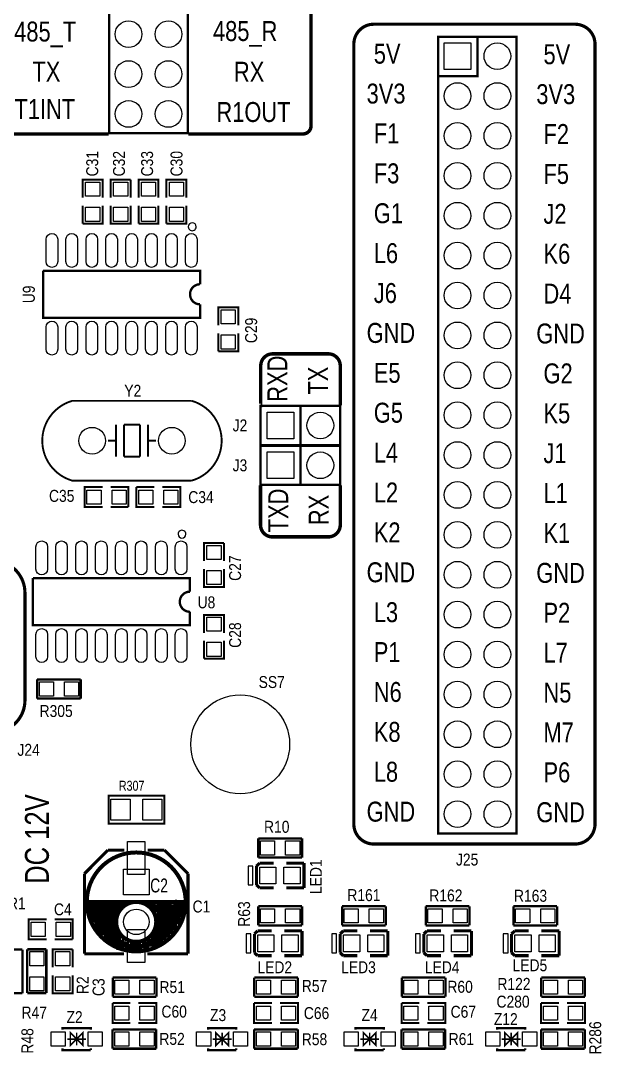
# Model space of a CAD drawing. Extents: x -25 to 204, y -24 to 158.
# Drawn here: x 16 to 53, y 9.5 to 75.3 of the extents above; entities that cross this region are included whole.
import ezdxf
from ezdxf.enums import TextEntityAlignment as Align

# ---------------------------------------------------------------- set-up
doc = ezdxf.new("R2010")
doc.units = 0
for name, color, linetype in [('BG_SILKSCREEN_TOP', 7, 'CONTINUOUS'), ('PG_SILKSCREEN_TOP', 254, 'CONTINUOUS'), ('PIN_SOLDERMASK_TOP', 92, 'CONTINUOUS'), ('RD_SILKSCREEN_TOP', 7, 'CONTINUOUS')]:
    doc.layers.add(name, color=color, linetype=linetype)

msp = doc.modelspace()

# ---------------------------------------------------------------- linework, layer by layer
at = {"layer": 'BG_SILKSCREEN_TOP'}
for points, const_width in [([(21.597595, 78.204593), (14.293291, 78.204593, 0.414184), (13.785291, 77.696593), (13.785291, 68.552593, 0.414204), (14.293291, 68.044593), (21.597595, 68.044593)], 0.219989), ([(26.677595, 78.204593), (33.981898, 78.204593, -0.414204), (34.489898, 77.696593), (34.489898, 68.552593, -0.414223), (33.981898, 68.044593), (26.677595, 68.044593)], 0.219989), ([(38.488595, 75.029593, 0.414206), (37.218595, 73.759593)], 0.2032), ([(52.585595, 73.759593, 0.414214), (51.315595, 75.029593)], 0.2032), ([(37.218595, 73.759593), (37.218595, 24.102593, 0.414214), (38.488595, 22.832593), (42.552595, 22.832593)], 0.2032), ([(42.552595, 22.832593), (51.315595, 22.832593, 0.414221), (52.585595, 24.102593), (52.585595, 73.759593)], 0.2032), ([(31.274004, 50.754788), (31.287491, 50.754788), (31.287491, 53.280107, -0.414207), (32.049491, 54.042107), (35.592004, 54.042107, -0.414201), (36.354004, 53.280107), (36.354004, 50.754788)], 0.219989), ([(31.274004, 45.674788), (31.274004, 43.149495, 0.414207), (32.036004, 42.387495), (35.592004, 42.387495, 0.414207), (36.354004, 43.149495), (36.354004, 45.674788)], 0.219989), ([(14.231595, 40.866593, -0.414214), (16.263595, 38.834593)], 0.2032), ([(16.263595, 38.834593), (16.263595, 31.976593, -0.414218), (14.231595, 29.944593)], 0.2032)]:
    msp.add_lwpolyline(points, format="xyb", dxfattribs=dict(at, const_width=const_width))
at = {"layer": 'BG_SILKSCREEN_TOP', "const_width": 0.2032}
msp.add_lwpolyline([(51.315595, 75.029593), (38.488595, 75.029593)], dxfattribs=at)
at = {"layer": 'PG_SILKSCREEN_TOP'}
for points, const_width in [([(26.63759, 78.164588), (26.63759, 68.084598), (21.6376, 68.084598), (21.6376, 78.164588), (26.63759, 78.164588)], 0.150012), ([(45.092595, 74.227588), (45.092595, 71.727593), (42.5926, 71.727593)], 0.150012), ([(47.59259, 74.227588), (47.59259, 23.507598), (42.5926, 23.507598), (42.5926, 74.227588), (47.59259, 74.227588)], 0.150012), ([(19.946595, 63.980593), (19.946595, 65.123593), (21.216595, 65.123593), (21.216595, 63.980593)], 0.127), ([(21.724595, 63.980593), (21.724595, 65.123593), (22.994595, 65.123593)], 0.127), ([(22.994595, 65.123593), (22.994595, 63.980593)], 0.127), ([(23.502595, 63.980593), (23.502595, 65.123593), (24.772595, 65.123593), (24.772595, 63.980593)], 0.127), ([(25.280595, 63.980593), (25.280595, 65.123593), (26.550595, 65.123593), (26.550595, 63.980593)], 0.127), ([(21.216595, 63.472593), (21.216595, 62.329593), (19.946595, 62.329593)], 0.127), ([(19.946595, 62.329593), (19.946595, 63.472593)], 0.127), ([(22.994595, 63.472593), (22.994595, 62.329593), (21.724595, 62.329593), (21.724595, 63.472593)], 0.127), ([(24.772595, 63.472593), (24.772595, 62.329593), (23.502595, 62.329593)], 0.127), ([(23.502595, 62.329593), (23.502595, 63.472593)], 0.127), ([(26.550595, 63.472593), (26.550595, 62.329593), (25.280595, 62.329593)], 0.127), ([(25.280595, 62.329593), (25.280595, 63.472593)], 0.127), ([(27.423085, 58.833791), (27.423085, 59.33379), (17.423105, 59.33379)], 0.150012), ([(28.582595, 55.852593), (28.582595, 56.995593), (29.852595, 56.995593), (29.852595, 55.852593)], 0.127), ([(29.852595, 55.344593), (29.852595, 54.201593), (28.582595, 54.201593)], 0.127), ([(28.582595, 54.201593), (28.582595, 55.344593)], 0.127), ([(26.892199, 51.049911), (19.272199, 51.049911)], 0.119888), ([(31.274004, 50.734798), (36.354004, 50.734798), (36.354004, 48.234778), (31.274004, 48.234778), (31.274004, 50.734798)], 0.150012), ([(33.814004, 50.734798), (33.814004, 48.234778)], 0.150012), ([(22.066199, 47.493911), (22.066199, 49.525911)], 0.119888), ([(23.590199, 49.525911), (22.574199, 49.525911)], 0.119888), ([(22.574199, 49.525911), (22.574199, 47.493911)], 0.119888), ([(23.590199, 47.493911), (23.590199, 49.525911)], 0.119888), ([(24.098199, 47.493911), (24.098199, 49.525911)], 0.119888), ([(22.066199, 48.509911), (21.558199, 48.509911)], 0.119888), ([(24.098199, 48.509911), (24.606199, 48.509911)], 0.119888), ([(31.274004, 48.194798), (36.354004, 48.194798), (36.354004, 45.694778), (31.274004, 45.694778), (31.274004, 48.194798)], 0.150012), ([(33.814004, 48.194798), (33.814004, 45.694778)], 0.150012), ([(22.574199, 47.493911), (23.590199, 47.493911)], 0.119888), ([(26.892199, 45.969911), (19.272199, 45.969911)], 0.119888), ([(21.209305, 44.2849), (20.066305, 44.2849), (20.066305, 45.5549), (21.209305, 45.5549)], 0.127), ([(21.717305, 45.5549), (22.860305, 45.5549), (22.860305, 44.2849)], 0.127), ([(24.511305, 44.2849), (23.368305, 44.2849), (23.368305, 45.5549)], 0.127), ([(23.368305, 45.5549), (24.511305, 45.5549)], 0.127), ([(25.019305, 45.5549), (26.162305, 45.5549), (26.162305, 44.2849), (25.019305, 44.2849)], 0.127), ([(22.860305, 44.2849), (21.717305, 44.2849)], 0.127), ([(27.675307, 40.850312), (27.675307, 41.993312), (28.945307, 41.993312)], 0.127), ([(28.945307, 41.993312), (28.945307, 40.850312)], 0.127), ([(28.945307, 40.342312), (28.945307, 39.199312), (27.675307, 39.199312), (27.675307, 40.342312)], 0.127), ([(26.769797, 39.25951), (26.769797, 39.759509), (16.769817, 39.759509)], 0.150012), ([(27.675307, 36.278312), (27.675307, 37.421312), (28.945307, 37.421312), (28.945307, 36.278312)], 0.127), ([(28.945307, 35.770312), (28.945307, 34.627312), (27.675307, 34.627312)], 0.127), ([(27.675307, 34.627312), (27.675307, 35.770312)], 0.127), ([(17.034307, 32.089598), (17.034307, 33.308798)], 0.1524), ([(17.034307, 33.308798), (19.815607, 33.308798)], 0.1524), ([(19.815607, 33.308798), (19.815607, 32.089598)], 0.1524), ([(19.815607, 32.089598), (17.034307, 32.089598)], 0.1524), ([(21.59, 25.908), (25.146, 25.908), (25.146, 24.13), (21.59, 24.13), (21.59, 25.908)], 0.127), ([(31.135295, 23.188193), (33.916595, 23.188193)], 0.1524), ([(31.135295, 21.968993), (31.135295, 23.188193)], 0.1524), ([(33.916595, 23.188193), (33.916595, 21.968993)], 0.1524), ([(21.555202, 22.444989), (20.055307, 20.945094)], 0.199898), ([(22.5933, 22.444989), (21.555202, 22.444989)], 0.199898), ([(25.155398, 22.444989), (24.0919, 22.444989)], 0.199898), ([(26.655293, 20.945094), (25.155398, 22.444989)], 0.199898), ([(31.212003, 21.617889), (31.011901, 21.4249)], 0.199898), ([(33.916595, 21.968993), (31.135295, 21.968993)], 0.1524), ([(32.112001, 21.617889), (31.212003, 21.617889)], 0.199898), ([(32.911999, 21.617889), (34.046897, 21.617889)], 0.199898), ([(34.046897, 21.617889), (34.046897, 20.038111)], 0.199898), ([(20.055307, 20.945094), (20.055307, 15.845003)], 0.199898), ([(26.655293, 15.845003), (26.655293, 20.945094)], 0.199898), ([(31.011901, 21.4249), (31.011901, 20.2311)], 0.199898), ([(31.011901, 20.2311), (31.212003, 20.038111)], 0.199898), ([(31.212003, 20.038111), (32.112001, 20.038111)], 0.199898), ([(34.046897, 20.038111), (32.911999, 20.038111)], 0.199898), ([(26.485291, 19.144996), (20.205294, 19.144996)], 0.254), ([(20.405293, 18.374995), (20.565288, 18.374995), (20.565288, 19.144996), (20.405293, 19.144996), (20.405293, 18.374995)], 0.254), ([(20.6153, 19.144996), (20.565288, 19.144996), (20.565288, 17.815001)], 0.254), ([(20.8153, 19.125006), (20.8153, 17.294987)], 0.254), ([(21.0693, 19.144996), (21.0693, 17.085005), (21.0153, 17.085005)], 0.254), ([(21.3233, 19.017996), (21.3233, 16.885006), (21.275294, 16.885006)], 0.254), ([(21.5773, 19.017996), (21.5773, 16.694988), (21.425306, 16.694988)], 0.254), ([(21.8313, 19.017996), (21.8313, 16.494989), (21.705291, 16.494989)], 0.254), ([(22.0853, 19.144996), (22.0853, 16.494989), (21.8313, 16.494989)], 0.254), ([(22.3393, 19.144996), (22.3393, 18.636996)], 0.254), ([(22.5933, 19.144996), (22.5933, 18.890996)], 0.254), ([(24.2443, 19.017996), (24.2443, 18.890996)], 0.254), ([(24.3713, 19.017996), (24.3713, 18.636996)], 0.254), ([(24.5983, 19.112001), (24.593296, 19.112001), (24.593296, 18.493003)], 0.254), ([(24.765305, 19.134988), (24.775312, 19.134988), (24.775312, 16.385007)], 0.254), ([(24.985294, 19.144996), (24.955297, 19.144996), (24.955297, 16.534994)], 0.254), ([(25.165304, 19.144996), (25.175312, 19.144996), (25.175312, 16.694988)], 0.254), ([(25.415291, 19.144996), (25.395301, 19.144996), (25.395301, 16.874998)], 0.254), ([(25.61529, 19.125006), (25.605308, 19.125006), (25.605308, 17.104995)], 0.254), ([(25.81529, 19.155004), (25.835305, 19.155004), (25.835305, 17.345)], 0.254), ([(26.055295, 19.114999), (26.055295, 17.715001)], 0.254), ([(26.485291, 19.144996), (26.255294, 19.144996), (26.255294, 18.144998)], 0.254), ([(31.135295, 18.870193), (33.916595, 18.870193)], 0.1524), ([(31.135295, 17.650993), (31.135295, 18.870193)], 0.1524), ([(33.916595, 18.870193), (33.916595, 17.650993)], 0.1524), ([(36.469295, 18.870193), (39.250595, 18.870193)], 0.1524), ([(36.469295, 17.650993), (36.469295, 18.870193)], 0.1524), ([(39.250595, 18.870193), (39.250595, 17.650993)], 0.1524), ([(41.803295, 18.870193), (44.584595, 18.870193)], 0.1524), ([(41.803295, 17.650993), (41.803295, 18.870193)], 0.1524), ([(44.584595, 18.870193), (44.584595, 17.650993)], 0.1524), ([(47.391295, 18.870193), (50.172595, 18.870193)], 0.1524), ([(47.391295, 17.650993), (47.391295, 18.870193)], 0.1524), ([(50.172595, 18.870193), (50.172595, 17.650993)], 0.1524), ([(17.653, 16.764), (16.51, 16.764), (16.51, 18.034), (17.653, 18.034)], 0.127), ([(18.161, 18.034), (19.304, 18.034), (19.304, 16.764)], 0.127), ([(22.395307, 16.845001), (22.325305, 16.845001), (22.325305, 16.204997), (22.2123, 16.204997), (22.2123, 17.112996)], 0.254), ([(24.533301, 17.250994), (24.563299, 17.250994), (24.563299, 16.331006)], 0.254), ([(31.085003, 17.299889), (30.884901, 17.1069)], 0.199898), ([(30.884901, 17.1069), (30.884901, 15.9131)], 0.199898), ([(31.985001, 17.299889), (31.085003, 17.299889)], 0.199898), ([(33.916595, 17.650993), (31.135295, 17.650993)], 0.1524), ([(32.784999, 17.299889), (33.919897, 17.299889)], 0.199898), ([(33.919897, 17.299889), (33.919897, 15.720111)], 0.199898), ([(36.546003, 17.299889), (36.345901, 17.1069)], 0.199898), ([(36.345901, 17.1069), (36.345901, 15.9131)], 0.199898), ([(39.250595, 17.650993), (36.469295, 17.650993)], 0.1524), ([(37.446001, 17.299889), (36.546003, 17.299889)], 0.199898), ([(38.245999, 17.299889), (39.380897, 17.299889)], 0.199898), ([(39.380897, 17.299889), (39.380897, 15.720111)], 0.199898), ([(41.880003, 17.299889), (41.679901, 17.1069)], 0.199898), ([(41.679901, 17.1069), (41.679901, 15.9131)], 0.199898), ([(44.584595, 17.650993), (41.803295, 17.650993)], 0.1524), ([(42.780001, 17.299889), (41.880003, 17.299889)], 0.199898), ([(43.579999, 17.299889), (44.714897, 17.299889)], 0.199898), ([(44.714897, 17.299889), (44.714897, 15.720111)], 0.199898), ([(47.468003, 17.299889), (47.267901, 17.1069)], 0.199898), ([(47.267901, 17.1069), (47.267901, 15.9131)], 0.199898), ([(50.172595, 17.650993), (47.391295, 17.650993)], 0.1524), ([(48.368001, 17.299889), (47.468003, 17.299889)], 0.199898), ([(49.167999, 17.299889), (50.302897, 17.299889)], 0.199898), ([(50.302897, 17.299889), (50.302897, 15.720111)], 0.199898), ([(19.304, 16.764), (18.161, 16.764)], 0.127), ([(22.605289, 16.764991), (22.575291, 16.764991), (22.575291, 16.234994)], 0.254), ([(22.755301, 16.724986), (22.765309, 16.724986), (22.765309, 16.154984)], 0.254), ([(22.965308, 16.615004), (22.975291, 16.615004), (22.975291, 16.124987)], 0.254), ([(23.685297, 16.594988), (23.605312, 16.594988), (23.605312, 16.104997)], 0.254), ([(23.844301, 16.667988), (23.844301, 16.164992)], 0.254), ([(24.045291, 16.772992), (24.07031, 16.772992), (24.07031, 16.194989)], 0.254), ([(24.287302, 16.913987), (24.312296, 16.913987), (24.312296, 16.291001)], 0.254), ([(14.884349, 16.1163), (16.103549, 16.1163)], 0.1524), ([(16.103549, 16.1163), (16.103549, 13.335)], 0.1524), ([(16.408451, 13.3477), (16.408451, 16.129)], 0.1524), ([(16.408451, 16.129), (17.627651, 16.129)], 0.1524), ([(17.627651, 16.129), (17.627651, 13.3477)], 0.1524), ([(18.034, 14.986), (18.034, 16.129), (19.304, 16.129)], 0.127), ([(19.304, 16.129), (19.304, 14.986)], 0.127), ([(20.055307, 15.845003), (22.5679, 15.845003)], 0.199898), ([(24.0665, 15.845003), (26.655293, 15.845003)], 0.199898), ([(30.884901, 15.9131), (31.085003, 15.720111)], 0.199898), ([(31.085003, 15.720111), (31.985001, 15.720111)], 0.199898), ([(33.919897, 15.720111), (32.784999, 15.720111)], 0.199898), ([(36.345901, 15.9131), (36.546003, 15.720111)], 0.199898), ([(36.546003, 15.720111), (37.446001, 15.720111)], 0.199898), ([(39.380897, 15.720111), (38.245999, 15.720111)], 0.199898), ([(41.679901, 15.9131), (41.880003, 15.720111)], 0.199898), ([(41.880003, 15.720111), (42.780001, 15.720111)], 0.199898), ([(44.714897, 15.720111), (43.579999, 15.720111)], 0.199898), ([(47.267901, 15.9131), (47.468003, 15.720111)], 0.199898), ([(47.468003, 15.720111), (48.368001, 15.720111)], 0.199898), ([(50.302897, 15.720111), (49.167999, 15.720111)], 0.199898), ([(19.304, 14.478), (19.304, 13.335), (18.034, 13.335), (18.034, 14.478)], 0.127), ([(21.8567, 14.325549), (24.638, 14.325549)], 0.1524), ([(21.8567, 13.106349), (21.8567, 14.325549)], 0.1524), ([(24.638, 14.325549), (24.638, 13.106349)], 0.1524), ([(30.8737, 14.325625), (33.655, 14.325625)], 0.1524), ([(30.8737, 13.106425), (30.8737, 14.325625)], 0.1524), ([(33.655, 14.325625), (33.655, 13.106425)], 0.1524), ([(40.271725, 14.325549), (43.053025, 14.325549)], 0.1524), ([(40.271725, 13.106349), (40.271725, 14.325549)], 0.1524), ([(43.053025, 14.325549), (43.053025, 13.106349)], 0.1524), ([(49.1617, 14.325549), (51.943, 14.325549)], 0.1524), ([(49.1617, 13.106349), (49.1617, 14.325549)], 0.1524), ([(51.943, 14.325549), (51.943, 13.106349)], 0.1524), ([(16.103549, 13.335), (14.884349, 13.335)], 0.1524), ([(17.627651, 13.3477), (16.408451, 13.3477)], 0.1524), ([(24.638, 13.106349), (21.8567, 13.106349)], 0.1524), ([(33.655, 13.106425), (30.8737, 13.106425)], 0.1524), ([(43.053025, 13.106349), (40.271725, 13.106349)], 0.1524), ([(51.943, 13.106349), (49.1617, 13.106349)], 0.1524), ([(22.987, 11.43), (21.844, 11.43), (21.844, 12.7)], 0.127), ([(21.844, 12.7), (22.987, 12.7)], 0.127), ([(23.495, 12.7), (24.638, 12.7), (24.638, 11.43), (23.495, 11.43)], 0.127), ([(32.004, 11.43), (30.861, 11.43), (30.861, 12.7)], 0.127), ([(30.861, 12.7), (32.004, 12.7)], 0.127), ([(32.512, 12.7), (33.655, 12.7), (33.655, 11.43), (32.512, 11.43)], 0.127), ([(41.402, 11.43), (40.259, 11.43), (40.259, 12.7)], 0.127), ([(40.259, 12.7), (41.402, 12.7)], 0.127), ([(41.91, 12.7), (43.053, 12.7), (43.053, 11.43), (41.91, 11.43)], 0.127), ([(50.292, 11.43), (49.149, 11.43), (49.149, 12.7)], 0.127), ([(49.149, 12.7), (50.292, 12.7)], 0.127), ([(50.8, 12.7), (51.943, 12.7), (51.943, 11.43), (50.8, 11.43)], 0.127), ([(20.457998, 11.013999), (20.457998, 11.113999), (18.658002, 11.113999), (18.658002, 11.013999)], 0.150012), ([(29.728998, 11.013999), (29.728998, 11.113999), (27.929002, 11.113999), (27.929002, 11.013999)], 0.150012), ([(39.126998, 11.013999), (39.126998, 11.113999), (37.327002, 11.113999), (37.327002, 11.013999)], 0.150012), ([(48.143998, 11.013999), (48.143998, 11.113999), (46.344002, 11.113999), (46.344002, 11.013999)], 0.150012), ([(19.558, 10.414), (19.957999, 10.813999), (19.957999, 10.014001), (19.558, 10.414), (19.158001, 10.014001), (19.158001, 10.813999), (19.558, 10.414)], 0.1), ([(19.558, 10.813999), (19.558, 10.014001)], 0.1), ([(21.844, 9.804451), (21.844, 11.023651)], 0.1524), ([(21.844, 11.023651), (24.6253, 11.023651)], 0.1524), ([(24.6253, 11.023651), (24.6253, 9.804451)], 0.1524), ([(28.829, 10.414), (29.228999, 10.813999), (29.228999, 10.014001), (28.829, 10.414), (28.429001, 10.014001), (28.429001, 10.813999), (28.829, 10.414)], 0.1), ([(28.829, 10.813999), (28.829, 10.014001)], 0.1), ([(30.861, 9.804349), (30.861, 11.023549)], 0.1524), ([(30.861, 11.023549), (33.6423, 11.023549)], 0.1524), ([(33.6423, 11.023549), (33.6423, 9.804349)], 0.1524), ([(38.227, 10.414), (38.626999, 10.813999), (38.626999, 10.014001), (38.227, 10.414), (37.827001, 10.014001), (37.827001, 10.813999), (38.227, 10.414)], 0.1), ([(38.227, 10.813999), (38.227, 10.014001)], 0.1), ([(40.259, 9.804349), (40.259, 11.023549)], 0.1524), ([(40.259, 11.023549), (43.0403, 11.023549)], 0.1524), ([(43.0403, 11.023549), (43.0403, 9.804349)], 0.1524), ([(47.244, 10.414), (47.643999, 10.813999), (47.643999, 10.014001), (47.244, 10.414), (46.844001, 10.014001), (46.844001, 10.813999), (47.244, 10.414)], 0.1), ([(47.244, 10.813999), (47.244, 10.014001)], 0.1), ([(49.149, 9.804451), (49.149, 11.023651)], 0.1524), ([(49.149, 11.023651), (51.9303, 11.023651)], 0.1524), ([(51.9303, 11.023651), (51.9303, 9.804451)], 0.1524), ([(20.457998, 9.714001), (18.658002, 9.714001), (18.658002, 9.814001)], 0.150012), ([(20.157999, 10.414), (18.958001, 10.414)], 0.1), ([(20.457998, 9.714001), (20.457998, 9.814001)], 0.150012), ([(24.6253, 9.804451), (21.844, 9.804451)], 0.1524), ([(29.728998, 9.714001), (27.929002, 9.714001), (27.929002, 9.814001)], 0.150012), ([(29.428999, 10.414), (28.229001, 10.414)], 0.1), ([(29.728998, 9.714001), (29.728998, 9.814001)], 0.150012), ([(33.6423, 9.804349), (30.861, 9.804349)], 0.1524), ([(39.126998, 9.714001), (37.327002, 9.714001), (37.327002, 9.814001)], 0.150012), ([(38.826999, 10.414), (37.627001, 10.414)], 0.1), ([(39.126998, 9.714001), (39.126998, 9.814001)], 0.150012), ([(43.0403, 9.804349), (40.259, 9.804349)], 0.1524), ([(48.143998, 9.714001), (46.344002, 9.714001), (46.344002, 9.814001)], 0.150012), ([(47.843999, 10.414), (46.644001, 10.414)], 0.1), ([(48.143998, 9.714001), (48.143998, 9.814001)], 0.150012), ([(51.9303, 9.804451), (49.149, 9.804451)], 0.1524)]:
    msp.add_lwpolyline(points, dxfattribs=dict(at, const_width=const_width))
for points in [[(27.173098, 62.133785, 1), (26.673091, 62.133802, 1)], [(26.51981, 42.559503, 1), (26.019803, 42.559521, 1)]]:
    msp.add_lwpolyline(points, format="xyb", close=True, dxfattribs=at)
for points, const_width in [([(17.423105, 59.33379), (17.423105, 56.333796), (27.423085, 56.333796), (27.423085, 57.193688, -0.999984), (27.423085, 58.473899), (27.423085, 58.833791)], 0.150012), ([(19.272199, 51.049911, 0.75012), (19.272199, 45.969911)], 0.119888), ([(26.892199, 45.969911, 0.75012), (26.892199, 51.049911)], 0.119888), ([(16.769817, 39.759509), (16.769817, 36.759515), (26.769797, 36.759515), (26.769797, 37.619407, -0.999984), (26.769797, 38.899617), (26.769797, 39.25951)], 0.150012), ([(26.505306, 19.144996, 1), (20.205294, 19.144996, 1), (26.505306, 19.144996)], 0.254), ([(23.3553, 19.144996, 1.00521), (23.3553, 16.604996), (23.3553, 16.064992), (23.185298, 16.064992), (23.185298, 16.554983)], 0.254), ([(23.3553, 16.604996, 1), (23.3553, 19.144996)], 0.254)]:
    msp.add_lwpolyline(points, format="xyb", dxfattribs=dict(at, const_width=const_width))
for points in [[(30.787111, 21.427897), (30.486909, 21.427897), (30.486909, 20.228103), (30.787111, 20.228103)], [(30.660111, 17.109897), (30.359909, 17.109897), (30.359909, 15.910103), (30.660111, 15.910103)], [(36.121111, 17.109897), (35.820909, 17.109897), (35.820909, 15.910103), (36.121111, 15.910103)], [(41.455111, 17.109897), (41.154909, 17.109897), (41.154909, 15.910103), (41.455111, 15.910103)], [(47.043111, 17.109897), (46.742909, 17.109897), (46.742909, 15.910103), (47.043111, 15.910103)]]:
    msp.add_lwpolyline(points, close=True, dxfattribs=at)
at = {"layer": 'PIN_SOLDERMASK_TOP'}
for points in [[(42.972596, 73.847592), (44.672593, 73.847592), (44.672593, 72.147595), (42.972596, 72.147595)], [(21.031543, 64.076745), (20.131646, 64.076745), (20.131646, 64.976642), (21.031543, 64.976642)], [(21.909646, 64.976642), (22.809543, 64.976642), (22.809543, 64.076745), (21.909646, 64.076745)], [(24.587543, 64.076745), (23.687646, 64.076745), (23.687646, 64.976642), (24.587543, 64.976642)], [(26.365543, 64.076745), (25.465646, 64.076745), (25.465646, 64.976642), (26.365543, 64.976642)], [(21.031543, 62.476545), (20.131646, 62.476545), (20.131646, 63.376442), (21.031543, 63.376442)], [(21.909646, 63.376442), (22.809543, 63.376442), (22.809543, 62.476545), (21.909646, 62.476545)], [(24.587543, 62.476545), (23.687646, 62.476545), (23.687646, 63.376442), (24.587543, 63.376442)], [(26.365543, 62.476545), (25.465646, 62.476545), (25.465646, 63.376442), (26.365543, 63.376442)], [(29.667543, 55.948745), (28.767646, 55.948745), (28.767646, 56.848642), (29.667543, 56.848642)], [(29.667543, 54.348545), (28.767646, 54.348545), (28.767646, 55.248442), (29.667543, 55.248442)], [(31.693993, 48.634777), (31.693993, 50.334774), (33.39399, 50.334774), (33.39399, 48.634777)], [(31.693993, 46.094777), (31.693993, 47.794774), (33.39399, 47.794774), (33.39399, 46.094777)], [(21.113153, 45.369848), (21.113153, 44.469952), (20.213256, 44.469952), (20.213256, 45.369848)], [(22.713353, 45.369848), (22.713353, 44.469952), (21.813457, 44.469952), (21.813457, 45.369848)], [(23.515244, 44.469939), (23.515244, 45.369836), (24.41514, 45.369836), (24.41514, 44.469939)], [(25.115444, 44.469939), (25.115444, 45.369836), (26.01534, 45.369836), (26.01534, 44.469939)], [(27.860358, 41.84636), (28.760255, 41.84636), (28.760255, 40.946464), (27.860358, 40.946464)], [(27.860358, 40.24616), (28.760255, 40.24616), (28.760255, 39.346264), (27.860358, 39.346264)], [(28.760255, 36.374464), (27.860358, 36.374464), (27.860358, 37.27436), (28.760255, 37.27436)], [(28.760255, 34.774264), (27.860358, 34.774264), (27.860358, 35.67416), (28.760255, 35.67416)], [(18.081155, 33.149146), (18.081155, 32.24925), (17.181258, 32.24925), (17.181258, 33.149146)], [(19.681355, 33.149146), (19.681355, 32.24925), (18.781458, 32.24925), (18.781458, 33.149146)], [(21.7424, 24.3459), (21.7424, 25.6921), (22.9616, 25.6921), (22.9616, 24.3459)], [(23.7744, 24.3459), (23.7744, 25.6921), (24.9936, 25.6921), (24.9936, 24.3459)], [(31.269534, 22.128632), (31.269534, 23.028529), (32.16943, 23.028529), (32.16943, 22.128632)], [(32.869734, 22.128632), (32.869734, 23.028529), (33.76963, 23.028529), (33.76963, 22.128632)], [(22.804501, 20.894294), (22.804501, 22.99589), (23.906099, 22.99589), (23.906099, 20.894294)], [(22.5425, 19.602196), (22.5425, 21.227796), (24.1681, 21.227796), (24.1681, 19.602196)], [(32.256895, 21.368004), (32.256895, 20.287996), (31.2269, 20.287996), (31.2269, 21.368004)], [(33.796897, 21.368004), (33.796897, 20.287996), (32.766902, 20.287996), (32.766902, 21.368004)], [(31.269534, 17.810632), (31.269534, 18.710529), (32.16943, 18.710529), (32.16943, 17.810632)], [(32.869734, 17.810632), (32.869734, 18.710529), (33.76963, 18.710529), (33.76963, 17.810632)], [(36.603534, 17.810632), (36.603534, 18.710529), (37.50343, 18.710529), (37.50343, 17.810632)], [(38.203734, 17.810632), (38.203734, 18.710529), (39.10363, 18.710529), (39.10363, 17.810632)], [(41.937534, 17.810632), (41.937534, 18.710529), (42.83743, 18.710529), (42.83743, 17.810632)], [(43.537734, 17.810632), (43.537734, 18.710529), (44.43763, 18.710529), (44.43763, 17.810632)], [(47.525534, 17.810632), (47.525534, 18.710529), (48.42543, 18.710529), (48.42543, 17.810632)], [(49.125734, 17.810632), (49.125734, 18.710529), (50.02563, 18.710529), (50.02563, 17.810632)], [(17.556848, 17.848948), (17.556848, 16.949052), (16.656952, 16.949052), (16.656952, 17.848948)], [(19.157048, 17.848948), (19.157048, 16.949052), (18.257152, 16.949052), (18.257152, 17.848948)], [(22.804501, 15.294102), (22.804501, 17.395698), (23.906099, 17.395698), (23.906099, 15.294102)], [(32.129895, 17.050004), (32.129895, 15.969996), (31.0999, 15.969996), (31.0999, 17.050004)], [(33.669897, 17.050004), (33.669897, 15.969996), (32.639902, 15.969996), (32.639902, 17.050004)], [(37.590895, 17.050004), (37.590895, 15.969996), (36.5609, 15.969996), (36.5609, 17.050004)], [(39.130897, 17.050004), (39.130897, 15.969996), (38.100902, 15.969996), (38.100902, 17.050004)], [(42.924895, 17.050004), (42.924895, 15.969996), (41.8949, 15.969996), (41.8949, 17.050004)], [(44.464897, 17.050004), (44.464897, 15.969996), (43.434902, 15.969996), (43.434902, 17.050004)], [(48.512895, 17.050004), (48.512895, 15.969996), (47.4829, 15.969996), (47.4829, 17.050004)], [(50.052897, 17.050004), (50.052897, 15.969996), (49.022902, 15.969996), (49.022902, 17.050004)], [(17.467999, 15.082152), (16.568102, 15.082152), (16.568102, 15.982048), (17.467999, 15.982048)], [(18.219052, 15.982048), (19.118948, 15.982048), (19.118948, 15.082152), (18.219052, 15.082152)], [(17.467999, 13.481952), (16.568102, 13.481952), (16.568102, 14.381848), (17.467999, 14.381848)], [(18.219052, 14.381848), (19.118948, 14.381848), (19.118948, 13.481952), (18.219052, 13.481952)], [(21.990939, 13.265988), (21.990939, 14.165885), (22.890836, 14.165885), (22.890836, 13.265988)], [(23.591139, 13.265988), (23.591139, 14.165885), (24.491036, 14.165885), (24.491036, 13.265988)], [(31.007939, 13.266064), (31.007939, 14.165961), (31.907836, 14.165961), (31.907836, 13.266064)], [(32.608139, 13.266064), (32.608139, 14.165961), (33.508036, 14.165961), (33.508036, 13.266064)], [(40.405964, 13.265988), (40.405964, 14.165885), (41.305861, 14.165885), (41.305861, 13.265988)], [(42.006164, 13.265988), (42.006164, 14.165885), (42.906061, 14.165885), (42.906061, 13.265988)], [(49.295939, 13.265988), (49.295939, 14.165885), (50.195836, 14.165885), (50.195836, 13.265988)], [(50.896139, 13.265988), (50.896139, 14.165885), (51.796036, 14.165885), (51.796036, 13.265988)], [(21.990939, 11.615039), (21.990939, 12.514936), (22.890836, 12.514936), (22.890836, 11.615039)], [(23.591139, 11.615039), (23.591139, 12.514936), (24.491036, 12.514936), (24.491036, 11.615039)], [(31.007939, 11.615039), (31.007939, 12.514936), (31.907836, 12.514936), (31.907836, 11.615039)], [(32.608139, 11.615039), (32.608139, 12.514936), (33.508036, 12.514936), (33.508036, 11.615039)], [(40.405939, 11.615039), (40.405939, 12.514936), (41.305836, 12.514936), (41.305836, 11.615039)], [(42.006139, 11.615039), (42.006139, 12.514936), (42.906036, 12.514936), (42.906036, 11.615039)], [(49.295939, 11.615039), (49.295939, 12.514936), (50.195836, 12.514936), (50.195836, 11.615039)], [(50.896139, 11.615039), (50.896139, 12.514936), (51.796036, 12.514936), (51.796036, 11.615039)], [(18.832995, 10.863999), (18.832995, 9.964001), (17.932997, 9.964001), (17.932997, 10.863999)], [(21.183003, 10.863999), (21.183003, 9.964001), (20.283005, 9.964001), (20.283005, 10.863999)], [(22.890848, 10.863999), (22.890848, 9.964103), (21.990952, 9.964103), (21.990952, 10.863999)], [(24.491048, 10.863999), (24.491048, 9.964103), (23.591152, 9.964103), (23.591152, 10.863999)], [(28.103995, 10.863999), (28.103995, 9.964001), (27.203997, 9.964001), (27.203997, 10.863999)], [(30.454003, 10.863999), (30.454003, 9.964001), (29.554005, 9.964001), (29.554005, 10.863999)], [(31.907848, 10.863897), (31.907848, 9.964001), (31.007952, 9.964001), (31.007952, 10.863897)], [(33.508048, 10.863897), (33.508048, 9.964001), (32.608152, 9.964001), (32.608152, 10.863897)], [(37.501995, 10.863999), (37.501995, 9.964001), (36.601997, 9.964001), (36.601997, 10.863999)], [(39.852003, 10.863999), (39.852003, 9.964001), (38.952005, 9.964001), (38.952005, 10.863999)], [(41.305848, 10.863897), (41.305848, 9.964001), (40.405952, 9.964001), (40.405952, 10.863897)], [(42.906048, 10.863897), (42.906048, 9.964001), (42.006152, 9.964001), (42.006152, 10.863897)], [(46.518995, 10.863999), (46.518995, 9.964001), (45.618997, 9.964001), (45.618997, 10.863999)], [(48.869003, 10.863999), (48.869003, 9.964001), (47.969005, 9.964001), (47.969005, 10.863999)], [(50.195848, 10.863999), (50.195848, 9.964103), (49.295952, 9.964103), (49.295952, 10.863999)], [(51.796048, 10.863999), (51.796048, 9.964103), (50.896152, 9.964103), (50.896152, 10.863999)]]:
    msp.add_lwpolyline(points, close=True, dxfattribs=at)
for points in [[(17.6149, 59.911488), (17.6149, 61.333888, -1), (18.3515, 61.333888), (18.3515, 59.911488, -1)], [(18.874689, 59.911488), (18.874689, 61.333888, -1), (19.611289, 61.333888), (19.611289, 59.911488, -1)], [(20.1549, 59.911488), (20.1549, 61.333888, -1), (20.8915, 61.333888), (20.8915, 59.911488, -1)], [(21.414689, 59.911488), (21.414689, 61.333888, -1), (22.151289, 61.333888), (22.151289, 59.911488, -1)], [(22.6949, 59.911488), (22.6949, 61.333888, -1), (23.4315, 61.333888), (23.4315, 59.911488, -1)], [(23.954689, 59.911488), (23.954689, 61.333888, -1), (24.691289, 61.333888), (24.691289, 59.911488, -1)], [(25.2349, 59.911488), (25.2349, 61.333888, -1), (25.9715, 61.333888), (25.9715, 59.911488, -1)], [(26.494689, 59.911488), (26.494689, 61.333888, -1), (27.231289, 61.333888), (27.231289, 59.911488, -1)], [(17.6149, 54.333699), (17.6149, 55.756099, -1), (18.3515, 55.756099), (18.3515, 54.333699, -1)], [(18.874689, 54.333699), (18.874689, 55.756099, -1), (19.611289, 55.756099), (19.611289, 54.333699, -1)], [(20.1549, 54.333699), (20.1549, 55.756099, -1), (20.8915, 55.756099), (20.8915, 54.333699, -1)], [(21.414689, 54.333699), (21.414689, 55.756099, -1), (22.151289, 55.756099), (22.151289, 54.333699, -1)], [(22.6949, 54.333699), (22.6949, 55.756099, -1), (23.4315, 55.756099), (23.4315, 54.333699, -1)], [(23.954689, 54.333699), (23.954689, 55.756099, -1), (24.691289, 55.756099), (24.691289, 54.333699, -1)], [(25.2349, 54.333699), (25.2349, 55.756099, -1), (25.9715, 55.756099), (25.9715, 54.333699, -1)], [(26.494689, 54.333699), (26.494689, 55.756099, -1), (27.231289, 55.756099), (27.231289, 54.333699, -1)], [(16.961612, 40.337207), (16.961612, 41.759607, -1), (17.698212, 41.759607), (17.698212, 40.337207, -1)], [(18.221401, 40.337207), (18.221401, 41.759607, -1), (18.958001, 41.759607), (18.958001, 40.337207, -1)], [(19.501612, 40.337207), (19.501612, 41.759607, -1), (20.238212, 41.759607), (20.238212, 40.337207, -1)], [(20.761401, 40.337207), (20.761401, 41.759607, -1), (21.498001, 41.759607), (21.498001, 40.337207, -1)], [(22.041612, 40.337207), (22.041612, 41.759607, -1), (22.778212, 41.759607), (22.778212, 40.337207, -1)], [(23.301401, 40.337207), (23.301401, 41.759607, -1), (24.038001, 41.759607), (24.038001, 40.337207, -1)], [(24.581612, 40.337207), (24.581612, 41.759607, -1), (25.318212, 41.759607), (25.318212, 40.337207, -1)], [(25.841401, 40.337207), (25.841401, 41.759607, -1), (26.578001, 41.759607), (26.578001, 40.337207, -1)], [(16.961612, 34.759417), (16.961612, 36.181817, -1), (17.698212, 36.181817), (17.698212, 34.759417, -1)], [(18.221401, 34.759417), (18.221401, 36.181817, -1), (18.958001, 36.181817), (18.958001, 34.759417, -1)], [(19.501612, 34.759417), (19.501612, 36.181817, -1), (20.238212, 36.181817), (20.238212, 34.759417, -1)], [(20.761401, 34.759417), (20.761401, 36.181817, -1), (21.498001, 36.181817), (21.498001, 34.759417, -1)], [(22.041612, 34.759417), (22.041612, 36.181817, -1), (22.778212, 36.181817), (22.778212, 34.759417, -1)], [(23.301401, 34.759417), (23.301401, 36.181817, -1), (24.038001, 36.181817), (24.038001, 34.759417, -1)], [(24.581612, 34.759417), (24.581612, 36.181817, -1), (25.318212, 36.181817), (25.318212, 34.759417, -1)], [(25.841401, 34.759417), (25.841401, 36.181817, -1), (26.578001, 36.181817), (26.578001, 34.759417, -1)]]:
    msp.add_lwpolyline(points, format="xyb", close=True, dxfattribs=at)
for centre, radius in [((22.867595, 74.394593), 0.849998), ((25.407595, 74.394593), 0.849998), ((46.362595, 72.997593), 0.849998), ((22.867595, 71.854593), 0.849998), ((25.407595, 71.854593), 0.849998), ((43.822595, 70.457593), 0.849998), ((46.362595, 70.457593), 0.849998), ((22.867595, 69.314593), 0.849998), ((25.407595, 69.314593), 0.849998), ((43.822595, 67.917593), 0.849998), ((46.362595, 67.917593), 0.849998), ((43.822595, 65.377593), 0.849998), ((46.362595, 65.377593), 0.849998), ((43.822595, 62.837593), 0.849998), ((46.362595, 62.837593), 0.849998), ((43.822595, 60.297593), 0.849998), ((46.362595, 60.297593), 0.849998), ((43.822595, 57.757593), 0.849998), ((46.362595, 57.757593), 0.849998), ((43.822595, 55.217593), 0.849998), ((46.362595, 55.217593), 0.849998), ((43.822595, 52.677593), 0.849998), ((46.362595, 52.677593), 0.849998), ((43.822595, 50.137593), 0.849998), ((46.362595, 50.137593), 0.849998), ((35.084004, 49.484788), 0.849998), ((20.542199, 48.509911), 0.850748), ((25.622199, 48.509911), 0.850748), ((43.822595, 47.597593), 0.849998), ((46.362595, 47.597593), 0.849998), ((35.084004, 46.944788), 0.849998), ((43.822595, 45.057593), 0.849998), ((46.362595, 45.057593), 0.849998), ((43.822595, 42.517593), 0.849998), ((46.362595, 42.517593), 0.849998), ((43.822595, 39.977593), 0.849998), ((46.362595, 39.977593), 0.849998), ((43.822595, 37.437593), 0.849998), ((46.362595, 37.437593), 0.849998), ((43.822595, 34.897593), 0.849998), ((46.362595, 34.897593), 0.849998), ((43.822595, 32.357593), 0.849998), ((46.362595, 32.357593), 0.849998), ((29.979595, 29.182593), 3.149994), ((43.822595, 29.817593), 0.849998), ((46.362595, 29.817593), 0.849998), ((43.822595, 27.277593), 0.849998), ((46.362595, 27.277593), 0.849998), ((43.822595, 24.737593), 0.849998), ((46.362595, 24.737593), 0.849998), ((23.3553, 17.874996), 0.8128)]:
    msp.add_circle(centre, radius, dxfattribs=at)

# ---------------------------------------------------------------- texts
at = {"layer": 'BG_SILKSCREEN_TOP', "width": 0.82}
for s, p in [('485_T', (15.578607, 73.927208)), ('485_R', (28.245308, 73.959009)), ('5V', (38.490906, 72.518803)), ('5V', (49.302391, 72.481694)), ('TX', (16.741394, 71.381391)), ('RX', (29.581094, 71.365897)), ('3V3', (38.033706, 69.978803)), ('3V3', (48.845191, 69.941694)), ('T1INT', (15.594305, 68.992496)), ('R1OUT', (28.465297, 68.804307)), ('F1', (38.490906, 67.438803)), ('F2', (49.302391, 67.401694)), ('F3', (38.490906, 64.898803)), ('F5', (49.302391, 64.861694)), ('G1', (38.490906, 62.358803)), ('J2', (49.302391, 62.321694)), ('L6', (38.490906, 59.818803)), ('K6', (49.302391, 59.781694)), ('J6', (38.490906, 57.278803)), ('D4', (49.302391, 57.241694)), ('GND', (38.033706, 54.738803)), ('GND', (48.845191, 54.701694)), ('E5', (38.490906, 52.198803)), ('G2', (49.302391, 52.161694)), ('G5', (38.490906, 49.658803)), ('K5', (49.302391, 49.621694)), ('L4', (38.490906, 47.118803)), ('J1', (49.302391, 47.081694)), ('L2', (38.490906, 44.578803)), ('L1', (49.302391, 44.541694)), ('K2', (38.490906, 42.038803)), ('K1', (49.302391, 42.001694)), ('GND', (38.033706, 39.498803)), ('GND', (48.845191, 39.461694)), ('L3', (38.490906, 36.958803)), ('P2', (49.302391, 36.921694)), ('P1', (38.490906, 34.418803)), ('L7', (49.302391, 34.381694)), ('N6', (38.490906, 31.878803)), ('N5', (49.302391, 31.841694)), ('K8', (38.490906, 29.338803)), ('M7', (49.302391, 29.301694)), ('L8', (38.490906, 26.798803)), ('P6', (49.302391, 26.761694)), ('GND', (38.033706, 24.258803)), ('GND', (48.845191, 24.221694))]:
    msp.add_text(s, height=1.27, dxfattribs=at).set_placement(p)
at = {"layer": 'BG_SILKSCREEN_TOP'}
for s, height, width, p in [('RXD', 1.27, 0.82, (32.979411, 50.989713)), ('TX', 1.27, 0.82, (35.575011, 51.446913)), ('TXD', 1.27, 0.82, (33.035697, 42.677309)), ('RX', 1.27, 0.82, (35.612603, 43.134509)), ('DC 12V', 1.524, 0.8, (17.787595, 20.292593))]:
    msp.add_text(s, height=height, rotation=90, dxfattribs=dict(at, width=width)).set_placement(p)
at = {"layer": 'RD_SILKSCREEN_TOP', "width": 0.866667}
for s, p in [('C31', (20.930591, 65.339011)), ('C32', (22.636201, 65.339011)), ('C33', (24.426901, 65.339011)), ('C30', (26.302995, 65.339011)), ('U9', (16.891, 57.2643)), ('C29', (31.056809, 54.722497)), ('C27', (30.033697, 39.586687)), ('C28', (30.033697, 35.322993)), ('LED1', (35.179, 19.6469)), ('R63', (30.607, 17.5641)), ('R286', (52.979295, 9.432341)), ('R48', (16.801033, 9.486443))]:
    msp.add_text(s, height=0.762, rotation=90, dxfattribs=at).set_placement(p)
at = {"layer": 'RD_SILKSCREEN_TOP'}
for s, height, width, p in [('Y2', 0.762, 0.866667, (22.5933, 51.308)), ('J2', 0.762, 0.866667, (29.496004, 49.103788)), ('J3', 0.762, 0.866667, (29.496004, 46.563788)), ('C35', 0.762, 0.866667, (17.796993, 44.617589)), ('C34', 0.762, 0.866667, (26.670305, 44.5389)), ('U8', 0.762, 0.866667, (27.262303, 37.838609)), ('SS7', 0.762, 0.866667, (31.1531, 32.766)), ('R305', 0.762, 0.866667, (17.195495, 30.920207)), ('J24', 0.762, 0.866667, (15.7861, 28.448)), ('R307', 0.635, 0.8, (22.2504, 26.2255)), ('R10', 0.762, 0.866667, (31.497295, 23.547299)), ('J25', 0.762, 0.866667, (43.7261, 21.463)), ('C2', 0.889, 0.742857, (24.2443, 19.7485)), ('R161', 0.762, 0.866667, (36.805895, 19.198793)), ('R162', 0.762, 0.866667, (42.028897, 19.177508)), ('R163', 0.762, 0.866667, (47.422587, 19.156197)), ('LED2', 0.762, 0.866667, (31.0769, 14.605)), ('LED3', 0.762, 0.866667, (36.4109, 14.605)), ('LED4', 0.762, 0.866667, (41.7449, 14.605)), ('LED5', 0.762, 0.866667, (47.3329, 14.732)), ('R51', 0.762, 0.866667, (24.834291, 13.341655)), ('R57', 0.762, 0.866667, (33.904199, 13.414045)), ('R60', 0.762, 0.866667, (43.179517, 13.363651)), ('R122', 0.762, 0.866667, (46.365693, 13.545236)), ('C280', 0.762, 0.866667, (46.307807, 12.416003)), ('R47', 0.762, 0.866667, (16.045891, 11.720246)), ('Z2', 0.762, 0.866667, (18.9103, 11.43)), ('Z3', 0.762, 0.866667, (28.0543, 11.557)), ('Z4', 0.762, 0.866667, (37.7063, 11.557)), ('Z12', 0.762, 0.866667, (46.1391, 11.303)), ('R52', 0.762, 0.866667, (24.827992, 10.043643)), ('R58', 0.762, 0.866667, (33.902599, 10.024542)), ('R61', 0.762, 0.866667, (43.262601, 10.03394))]:
    msp.add_text(s, height=height, dxfattribs=dict(at, width=width)).set_placement(p)
at = {"layer": 'RD_SILKSCREEN_TOP', "width": 0.866667}
for s, p in [('R1', (15.748, 18.669)), ('C1', (27.510207, 18.473191)), ('C4', (18.67629, 18.29181)), ('C60', (25.771094, 11.782806)), ('C67', (44.196, 11.771884)), ('C66', (34.842221, 11.688013))]:
    msp.add_text(s, height=0.762, dxfattribs=at).set_placement(p, align=Align.CENTER)
for s, p in [('R2', (20.32, 13.843)), ('C3', (21.336, 13.716))]:
    msp.add_text(s, height=0.762, rotation=90, dxfattribs=at).set_placement(p, align=Align.CENTER)

doc.saveas('drawing.dxf')
